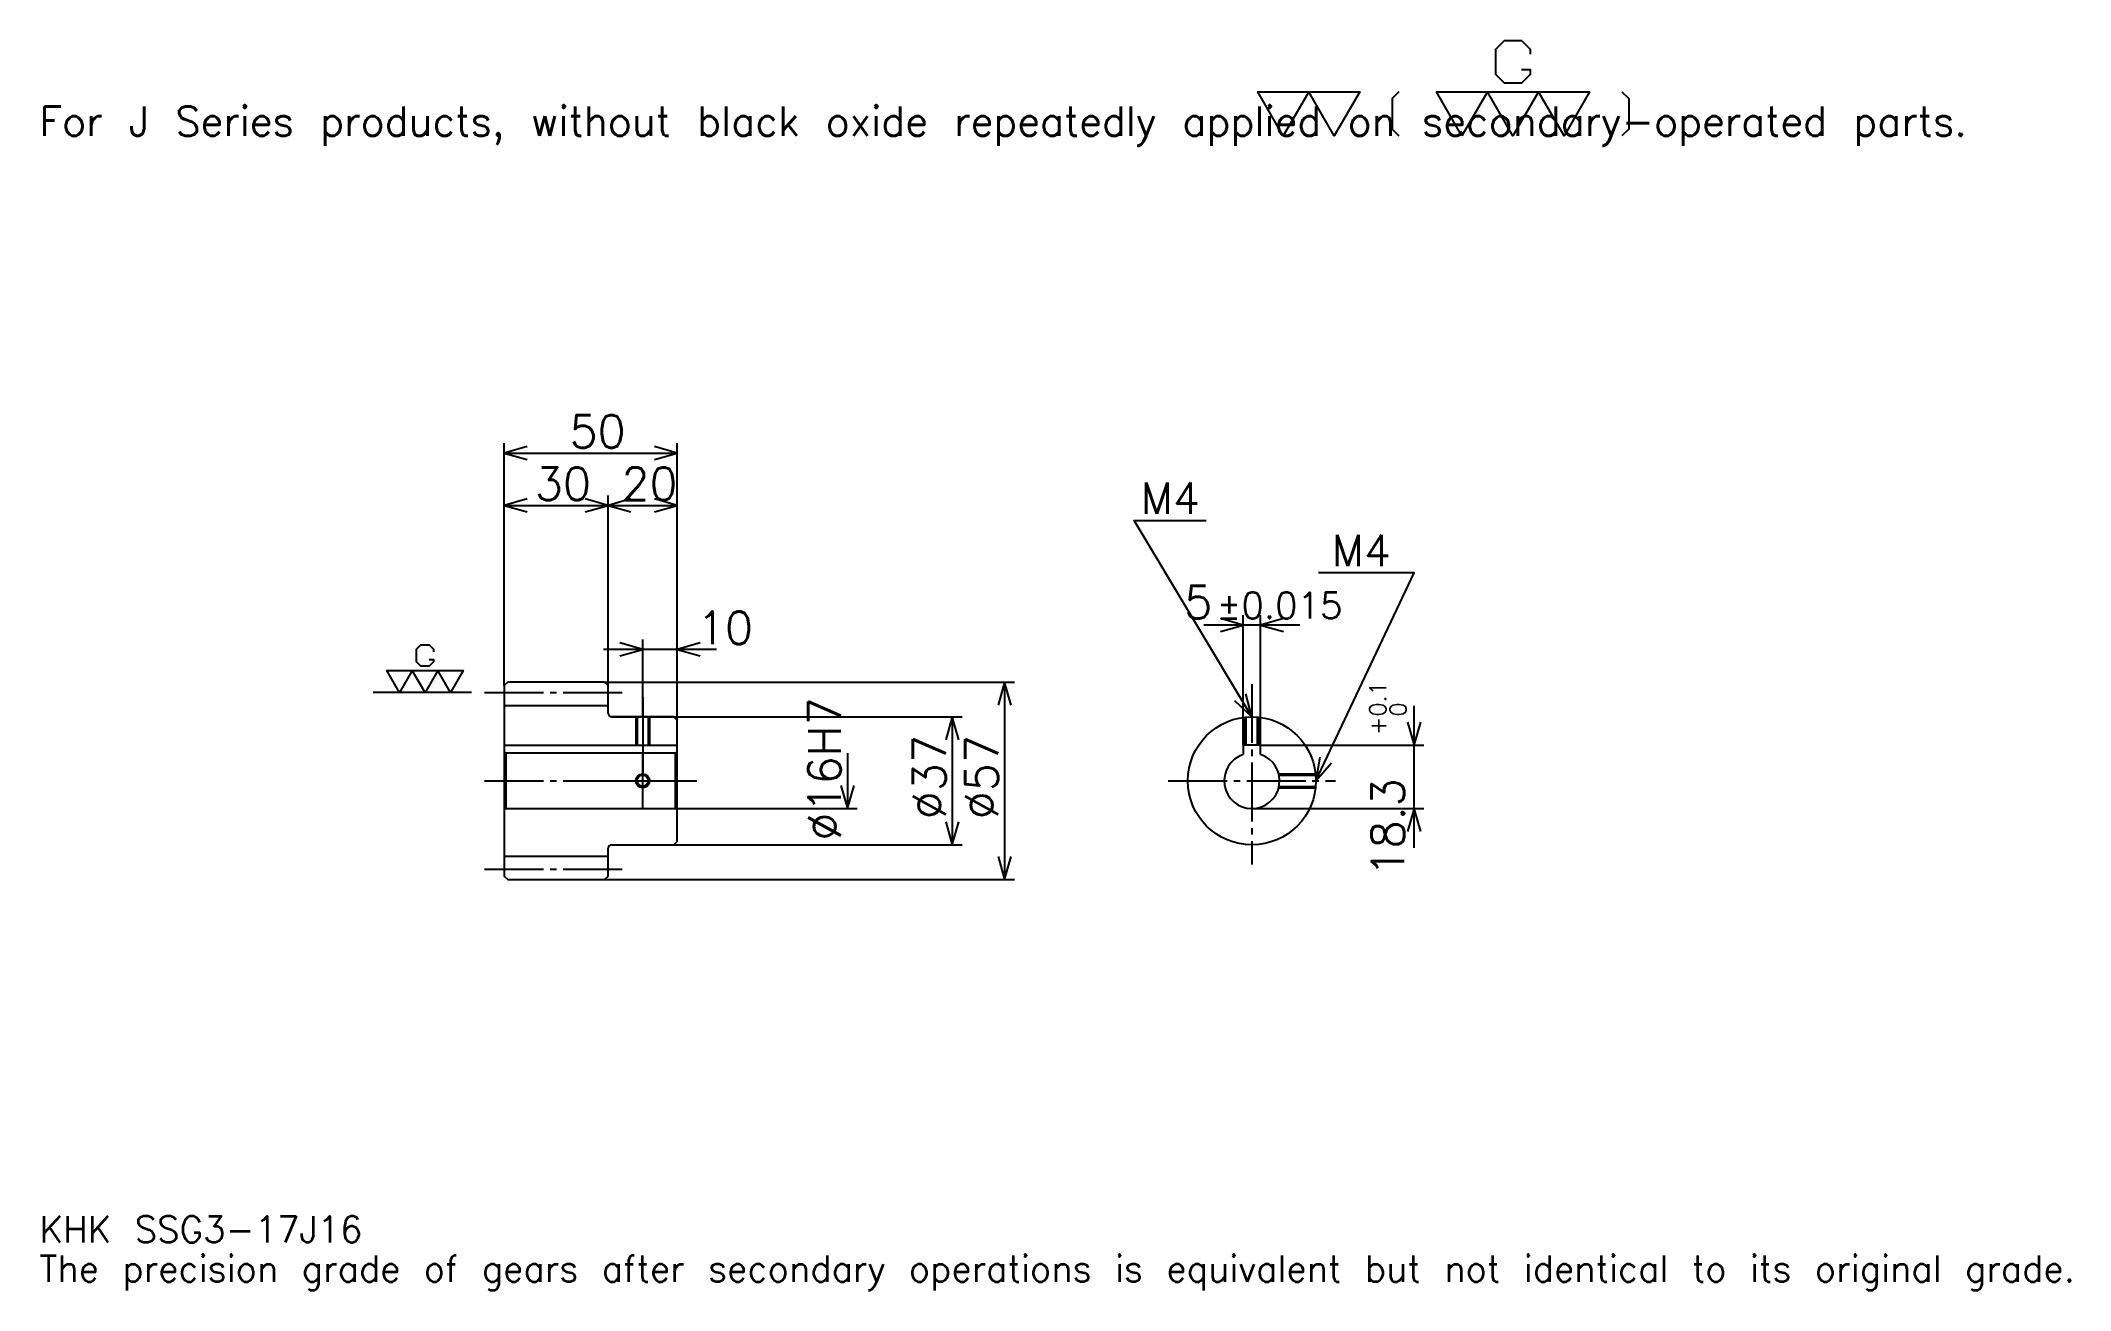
# Model space of a CAD drawing. Extents: x 19 to 606, y 7 to 368.
import ezdxf

# ---------------------------------------------------------------- set-up
doc = ezdxf.new("R2010")
doc.units = 0
doc.linetypes.add('DASHDOT', pattern=[22.695651, 17.021739, -1.891304, 1.891304, -1.891304])
doc.layers.get('0').update_dxf_attribs({"linetype": 'CONTINUOUS'})
doc.layers.add('DASHDOT', color=6, linetype='DASHDOT')
doc.styles.add('KANJI', font='TXT', dxfattribs={"bigfont": 'BIGFONT'})

msp = doc.modelspace()

# ---------------------------------------------------------------- linework, layer by layer
at = {"color": 5}
for p, q in [((153.195663, 182.641312), (153.195663, 251.67392)), ((153.195663, 248.836975), (203.195663, 248.836975)), ((203.195663, 182.641312), (203.195663, 251.67392)), ((183.195663, 182.641312), (183.195663, 236.543488)), ((153.195663, 233.706528), (183.195663, 233.706528)), ((183.195663, 233.706528), (203.195663, 233.706528)), ((366.717407, 164.441315), (366.717407, 201.956528)), ((371.717407, 164.441315), (371.717407, 201.956528)), ((193.195663, 182.641312), (193.195663, 194.934784)), ((383.065247, 199.119568), (355.369568, 199.119568)), ((214.543488, 192.097839), (181.847839, 192.097839)), ((153.195663, 181.641312), (153.195663, 182.641312)), ((182.195663, 182.641312), (203.195663, 182.641312)), ((183.195663, 181.641312), (183.195663, 182.641312)), ((193.195663, 172.641312), (193.195663, 182.641312)), ((193.195663, 172.641312), (193.195663, 182.641312)), ((203.195663, 182.641312), (300.597839, 182.641312)), ((203.195663, 171.641312), (203.195663, 182.641312)), ((297.760864, 182.641312), (297.760864, 125.641312)), ((184.195663, 172.641312), (203.195663, 172.641312)), ((203.195663, 172.641312), (285.467407, 172.641312)), ((282.630432, 172.641312), (282.630432, 135.641312)), ((416.086975, 134.793488), (416.086975, 175.789139)), ((371.717407, 164.441315), (418.923889, 164.441315)), ((252.369568, 162.141312), (252.369568, 146.141312)), ((203.195663, 146.141312), (255.206543, 146.141312)), ((369.217407, 146.141312), (418.923889, 146.141312)), ((184.195663, 135.641312), (203.195663, 135.641312)), ((203.195663, 135.641312), (285.467407, 135.641312)), ((182.195663, 125.641312), (203.195663, 125.641312)), ((203.195663, 125.641312), (300.597839, 125.641312))]:
    msp.add_line(p, q, dxfattribs=at)
at = {"color": 7}
msp.add_line((143.739136, 179.641312), (115.369576, 179.641312), dxfattribs=at)
at = {"color": 4}
for p, q in [((153.195663, 175.891312), (183.195663, 175.891312)), ((153.195663, 164.441315), (203.195663, 164.441315)), ((153.695663, 162.141312), (153.695663, 146.141312)), ((202.695663, 162.141312), (203.195663, 162.641312)), ((202.695663, 146.141312), (203.195663, 145.641312)), ((153.195663, 132.391312), (183.195663, 132.391312))]:
    msp.add_line(p, q, dxfattribs=at)
at = {"color": 7}
for points in [[(447.10434, 359.61261), (449.563049, 359.61261), (449.563049, 358.13739), (447.10434, 355.678711), (442.186951, 355.678711), (439.728271, 358.13739), (439.728271, 365.513489), (442.186951, 367.972168), (447.10434, 367.972168), (449.563049, 365.513489), (449.563049, 364.038269)], [(378.260864, 340.434784), (370.884766, 353.220001), (400.38913, 353.220001), (393.013031, 340.434784), (385.636963, 353.220001), (378.260864, 340.434784)], [(411.699127, 353.220001), (409.732178, 351.253052), (409.732178, 342.401733), (411.699127, 340.434784)], [(429.893463, 340.434784), (422.517395, 353.220001), (466.773926, 353.220001), (459.397827, 340.434784), (452.021729, 353.220001), (444.64563, 340.434784), (437.269562, 353.220001), (429.893463, 340.434784)], [(476.116943, 353.220001), (478.083923, 351.253052), (478.083923, 342.401733), (476.116943, 340.434784)], [(131.540222, 189.230225), (132.769577, 189.230225), (132.769577, 188.492615), (131.540222, 187.263275), (129.081528, 187.263275), (127.852188, 188.492615), (127.852188, 192.180664), (129.081528, 193.410004), (131.540222, 193.410004), (132.769577, 192.180664), (132.769577, 191.443054)], [(122.934792, 179.641312), (119.24675, 186.03392), (141.375015, 186.03392), (137.686966, 179.641312), (133.998932, 186.03392), (130.310883, 179.641312), (126.622833, 186.03392), (122.934792, 179.641312)]]:
    msp.add_lwpolyline(points, dxfattribs=at)
at = {"color": 5}
for points in [[(159.815231, 250.728271), (153.195663, 248.836975), (159.815231, 246.945663)], [(196.576096, 246.945663), (203.195663, 248.836975), (196.576096, 250.728271)], [(159.815231, 235.597839), (153.195663, 233.706528), (159.815231, 231.815216)], [(176.576096, 231.815216), (183.195663, 233.706528), (176.576096, 235.597839)], [(189.815231, 235.597839), (183.195663, 233.706528), (189.815231, 231.815216)], [(196.576096, 231.815216), (203.195663, 233.706528), (196.576096, 235.597839)], [(369.217407, 172.641312), (335.17392, 229.380432), (355.978271, 229.380432)], [(387.717407, 154.141312), (416.086975, 214.25), (388.473907, 214.25)], [(360.097839, 197.228271), (366.717407, 199.119568), (360.097839, 201.01088)], [(378.336975, 201.01088), (371.717407, 199.119568), (378.336975, 197.228271)], [(186.576096, 190.206528), (193.195663, 192.097839), (186.576096, 193.989136)], [(209.815231, 193.989136), (203.195663, 192.097839), (209.815231, 190.206528)], [(299.652191, 176.021744), (297.760864, 182.641312), (295.869568, 176.021744)], [(364.18988, 177.344467), (369.217407, 172.641312), (367.433441, 179.290604)], [(284.521759, 166.021744), (282.630432, 172.641312), (280.739136, 166.021744)], [(414.195679, 171.060883), (416.086975, 164.441315), (417.978271, 171.060883)], [(388.832397, 160.934875), (387.717407, 154.141312), (392.253143, 159.320374)], [(250.478271, 152.76088), (252.369568, 146.141312), (254.26088, 152.76088)], [(280.739136, 142.26088), (282.630432, 135.641312), (284.521759, 142.26088)], [(417.978271, 139.521744), (416.086975, 146.141312), (414.195679, 139.521744)], [(295.869568, 132.26088), (297.760864, 125.641312), (299.652191, 132.26088)]]:
    msp.add_lwpolyline(points, dxfattribs=at)
at = {"color": 4}
for points in [[(183.195663, 173.641312), (183.195663, 181.641312), (182.195663, 182.641312), (154.195663, 182.641312), (153.195663, 181.641312), (153.195663, 145.641312)], [(184.195663, 135.641312), (202.195663, 135.641312), (203.195663, 136.641312), (203.195663, 171.641312), (202.195663, 172.641312), (184.195663, 172.641312)], [(191.195663, 172.641312), (191.195663, 164.441315)], [(191.575668, 172.641312), (191.575668, 164.441315)], [(194.815659, 172.641312), (194.815659, 164.441315)], [(195.195663, 172.641312), (195.195663, 164.441315)], [(367.217407, 164.441315), (367.217407, 172.532883)], [(367.597412, 164.441315), (367.597412, 172.570251)], [(370.837402, 164.441315), (370.837402, 172.570251)], [(371.217407, 164.441315), (371.217407, 172.532883)], [(371.717407, 161.740646), (371.717407, 164.441315), (366.717407, 164.441315), (366.717407, 161.740646)], [(153.195663, 145.641312), (153.695663, 146.141312), (202.695663, 146.141312), (202.695663, 162.141312), (153.695663, 162.141312), (153.195663, 162.641312)], [(376.963379, 156.141312), (387.608978, 156.141312)], [(377.051666, 155.761307), (387.646362, 155.761307)], [(377.051666, 152.521317), (387.646362, 152.521317)], [(376.963379, 152.141312), (387.608978, 152.141312)], [(153.195663, 145.641312), (153.195663, 126.641312), (154.195663, 125.641312), (182.195663, 125.641312), (183.195663, 126.641312), (183.195663, 134.641312)]]:
    msp.add_lwpolyline(points, dxfattribs=at)
for centre, radius in [((369.217407, 154.141312), 18.5), ((193.195663, 154.141312), 1.62)]:
    msp.add_circle(centre, radius, dxfattribs=at)
at = {"color": 7}
msp.add_circle((193.195663, 154.141312), 2, dxfattribs=at)
at = {"color": 4}
for centre, radius, start, end in [((184.195663, 173.641312), 1, 180, 270), ((369.217407, 154.141312), 8, 108.209957329, 71.790042671), ((184.195663, 134.641312), 1, 90, 180)]:
    msp.add_arc(centre, radius, start, end, dxfattribs=at)
at = {"layer": 'DASHDOT', "color": 7}
for p, q in [((369.217407, 182.097839), (369.217407, 129.967392)), ((147.521744, 179.641312), (188.869568, 179.641312)), ((193.195663, 172.641312), (193.195663, 154.141312)), ((147.521744, 154.141312), (208.869568, 154.141312)), ((345.043488, 154.141312), (393.391296, 154.141312)), ((147.521744, 128.641312), (188.869568, 128.641312))]:
    msp.add_line(p, q, dxfattribs=at)
for points in [[(193.195663, 178.315216), (193.195663, 158.767395)], [(193.195663, 146.467392), (193.195663, 161.815231)], [(185.521759, 154.141312), (200.869568, 154.141312)]]:
    msp.add_lwpolyline(points, dxfattribs=at)

# ---------------------------------------------------------------- texts
at = {"color": 7, "style": 'KANJI'}
for s, height, p in [('For J Series products, without black oxide repeatedly applied on secondary-operated parts.', 8.51087, (18.913044, 340.434784)), ('50', 9.456522, (172.04892, 250.350006)), ('30', 9.456522, (162.04892, 235.219574)), ('20', 9.456522, (187.04892, 235.219574)), ('M4', 9.078261, (337.065247, 231.271744)), ('M4', 9.078261, (392.256531, 216.141312)), ('5', 9.456522, (349.697266, 201.01088)), ('%%p0.015', 7.565217, (359.058075, 201.01088)), ('10', 9.456522, (208.869568, 193.61087)), ('KHK SSG3-17J16', 7.565217, (18.913044, 20.804348)), ('The precision grade of gears after secondary operations is equivalent but not identical to its original grade.', 7.565217, (18.913044, 9.456522))]:
    msp.add_text(s, height=height, dxfattribs=at).set_placement(p)
for s, height, p in [('%%c16H7', 9.456522, (250.478271, 136.883163)), ('0.1', 4.728261, (407.954346, 172.724609)), ('0', 4.728261, (413.817383, 172.724609)), ('+', 4.728261, (407.954346, 167.428955)), ('%%c37', 9.456522, (280.739136, 143.029892)), ('%%c57', 9.456522, (295.869568, 143.029907)), ('18.3', 9.456522, (413.25, 126.497375))]:
    msp.add_text(s, height=height, rotation=90, dxfattribs=at).set_placement(p)

doc.saveas('drawing.dxf')
